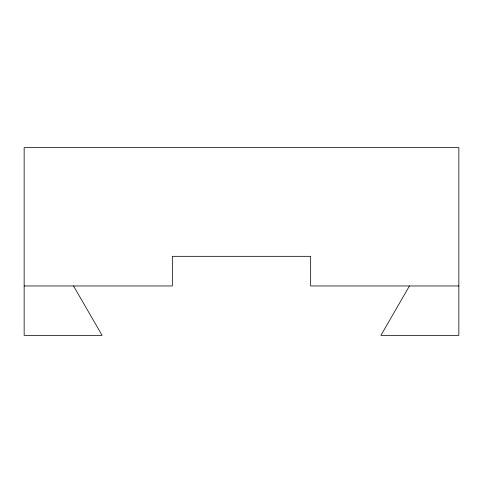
<?xml version="1.0" encoding="UTF-8"?>
<svg xmlns="http://www.w3.org/2000/svg" width="483" height="483" viewBox="0 0 483 483"><rect width="100%" height="100%" fill="white"/><g stroke="black" fill="none" stroke-linecap="round" stroke-linejoin="round"><path stroke-width="0.72" d="M409.451 285.96L380.93 335.353L458.85 335.353L458.85 147.647L24.15 147.647L24.15 335.353L102.07 335.353L73.549 285.96M24.15 285.96L172.34 285.96L172.34 256.322L310.66 256.322L310.66 285.96L458.85 285.96"/></g></svg>
